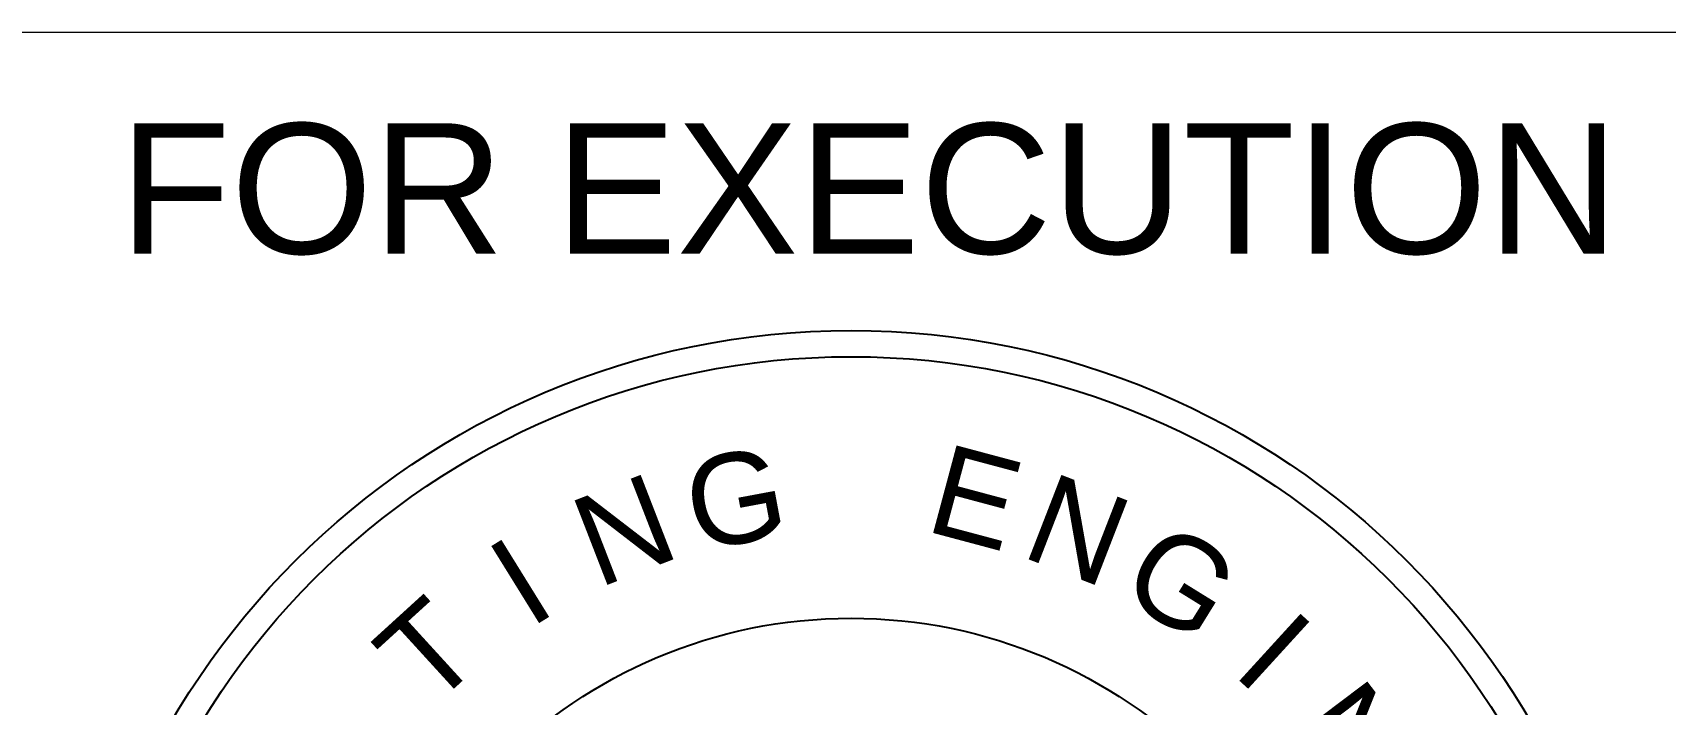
# Model space of a CAD drawing. Extents: x -200722 to 834823, y -494970 to 88783.
# Drawn here: x 310811 to 313282, y -413225 to -412207 of the extents above; entities that cross this region are included whole.
import ezdxf
from ezdxf.enums import TextEntityAlignment as Align

# ---------------------------------------------------------------- set-up
doc = ezdxf.new("R2010")
doc.units = 0
doc.header["$LTSCALE"] = 100
doc.header["$MEASUREMENT"] = 0
doc.linetypes.add('SJ', pattern=[4.25, 3, -0.25, 0.25, -0.25, 0.25, -0.25])
doc.layers.add('9_TITLE TEXT', color=7, linetype='CONTINUOUS', lineweight=20)
doc.layers.add('STAMP', color=20, linetype='SJ')
doc.layers.add('TEXT', color=2, linetype='CONTINUOUS')
doc.styles.add('AR', font='arial.ttf')

msp = doc.modelspace()

# ---------------------------------------------------------------- linework, layer by layer
at = {"layer": '9_TITLE TEXT'}
msp.add_line((314632.7, -412207.1), (305392.7, -412207.1), dxfattribs=at)
at = {"layer": 'STAMP', "color": 7, "linetype": 'ByBlock'}
for radius in [1189.1, 1149.4, 753.1]:
    msp.add_circle((312049.7, -413847.7), radius, dxfattribs=at)

# ---------------------------------------------------------------- texts
at = {"layer": 'TEXT', "color": 7, "style": 'AR'}
msp.add_text('FOR EXECUTION', height=197.66, dxfattribs=at).set_placement((312077.2, -412443.3), align=Align.MIDDLE)
for s, rotation, p in [('G', 10.5882, (311874.9, -412912.7)), ('E', 345.0321, (312238.3, -412911.5)), ('N', 21.1765, (311706, -412960.7)), ('N', 338.8235, (312393.3, -412960.7)), ('G', 328.2353, (312550.4, -413038.9)), ('I', 31.7647, (311548.9, -413038.9)), ('T', 42.3529, (311408.8, -413144.7)), ('I', 317.6471, (312690.5, -413144.7)), ('N', 307.0588, (312808.8, -413274.5))]:
    msp.add_text(s, height=137.3, rotation=rotation, dxfattribs=at).set_placement(p, align=Align.MIDDLE)

doc.saveas('drawing.dxf')
